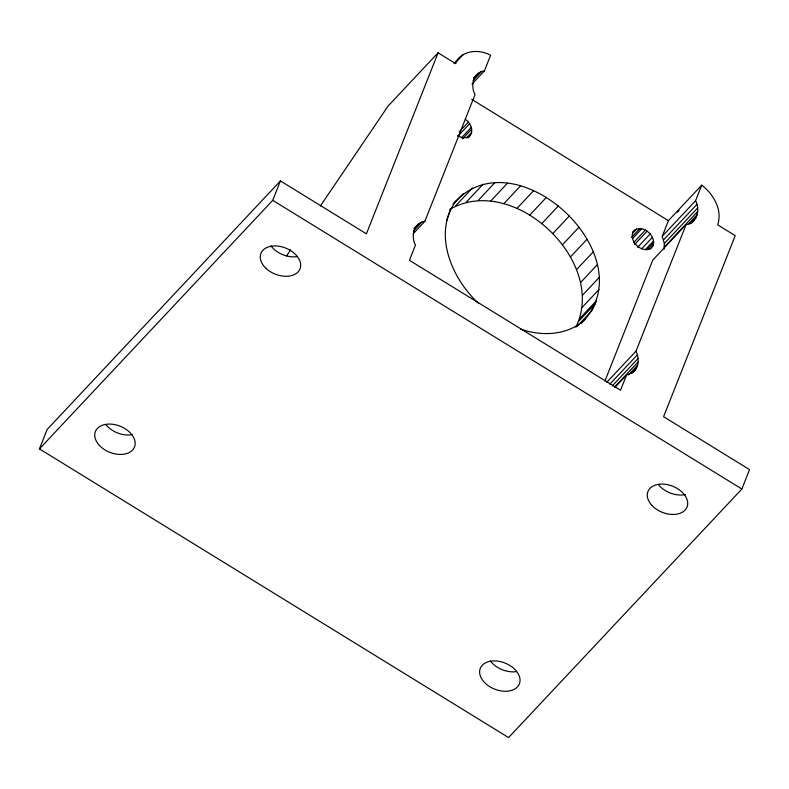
<?xml version="1.0" encoding="UTF-8"?>
<svg xmlns="http://www.w3.org/2000/svg" width="789" height="789" viewBox="0 0 789 789"><rect width="100%" height="100%" fill="white"/><g stroke="black" fill="none" stroke-linecap="round" stroke-linejoin="round"><path stroke-width="1.18" d="M467.907 137.868C474.791 133.016 471.388 123.183 465.303 119.317M575.812 327.277C608.082 261.258 513.274 172.239 449.661 209.489M581.187 323.451C647.808 257.362 514.655 132.572 453.211 203.907M455.707 201.244C432.48 233.741 451.801 278.596 478.193 303.015M633.084 372.388C639.189 367.161 639.297 357.999 635.993 351.194L686.154 224.51C697.229 223.1 700.464 209.41 695.563 200.731L701.727 185.168C713.453 194.055 722.773 209.933 717.665 224.835L735.23 235.655L663.579 416.7L749.55 469.603L741.867 489.022L508.58 737.577L39.45 448.892L47.143 429.482L280.43 180.928L366.402 233.83L438.102 52.804L455.667 63.613C461.042 49.875 479.229 48.908 490.62 55.26L484.456 70.823L471.96 84.137M664.072 249.146L664.328 243.495L662.237 236.246L668.5 220.427M652.976 245.783C656.971 235.536 641.053 222.606 633.113 231.769C628.616 241.513 641.901 253.762 651.142 248.131L652.976 245.783L649.643 249.334M446.544 221.088L450.085 210.476M39.45 448.892L272.738 200.337L280.43 180.928M413.219 233.712L424.886 221.285L475.047 94.601C470.145 85.922 473.38 72.243 484.456 70.823M604.926 380.998L652.819 260.015L686.154 224.51M634.75 370.613L632.472 372.625L626.574 374.972L620.539 390.22L409.432 260.311L415.468 245.063C410.576 236.384 413.811 222.695 424.886 221.285M286.515 255.971L290.658 249.857M320.373 205.998L388.089 106.051L438.102 52.804M454.237 63.219L460.076 57.005M454.198 63.593L457.531 60.043M457.393 60.783L463.222 54.569M473.785 77.845L476.29 75.182M473.568 78.496L478.568 73.17M472.986 80.577L481.32 71.7M459.208 131.871L468.38 122.108M457.955 136.172L469.613 123.745M461.338 137.927L471.339 127.276M462.601 138.825L471.763 129.061M466.693 137.759L471.694 132.434M414.215 228.307L416.72 225.644M413.998 228.958L418.998 223.622M413.416 231.039L421.75 222.163M453.251 204.302L463.242 193.65M455.815 205.653L472.483 187.9M466.486 201.935L483.144 184.182M478.282 200.337L494.94 182.584M490.866 200.909L507.524 183.156M503.865 203.641L520.533 185.888M516.923 208.454L533.591 190.701M529.656 215.21L546.323 197.447M541.708 223.701L558.365 205.949M552.704 233.702L569.372 215.949M562.36 244.906L579.018 227.153M570.378 257.007L587.046 239.254M576.532 269.651L593.2 251.898M580.655 282.472L597.312 264.719M632.719 232.311L635.224 229.648M632.453 233.416L636.615 228.978M631.575 237.41L639.909 228.534M632.541 238.534L641.704 228.771M582.607 295.106L599.275 277.353M633.685 242.539L645.353 230.112M634.593 244.501L647.088 231.177M637.66 247.282L650.156 233.968M582.351 307.187L599.019 289.435M641.565 248.89L652.395 237.351M701.727 185.168L668.401 220.673L471.753 99.355M677.426 212.28L679.092 210.505M579.895 318.371L596.553 300.609L591.957 310.57L576.966 326.547M645.215 249.797L653.548 240.921M578.939 320.985L595.606 303.232M647 249.758L653.667 242.657M662.237 236.246L695.563 200.731M663.588 239.876L696.914 204.371M664.328 243.495L697.654 207.99M664.427 246.977L697.762 211.472M688.057 224.49L697.22 214.726M690.237 223.859L696.066 217.646M691.825 222.814L694.32 220.151M606.83 382.261L635.993 351.194M609.848 384.125L637.344 354.833M612.254 385.969L638.084 358.443M614.858 386.788L638.183 361.934M614.917 387.399L626.574 374.972M628.488 374.943L637.65 365.179M631.496 373.434L636.496 368.108M470.412 135.205C467.187 138.972 461.506 138.075 457.719 135.738M585.359 319.012C568.455 335.493 542.092 336.656 520.799 329.141M272.738 200.337L741.867 489.022M685.661 494.506A21.037 14.054 21.6 0 1 658.322 484.495M516.489 671.617A21.037 14.054 21.6 0 1 490.354 660.906M297.128 256.622A21.037 14.054 21.6 0 1 270.992 245.921M132.128 434.69A21.037 14.054 21.6 0 1 105.795 424.482M652.01 505.512A21.037 14.054 21.6 0 0 686.519 508.136A21.037 14.054 21.6 0 0 663.934 484.16A21.037 14.054 21.6 0 0 652.01 505.512M485.511 683.481A21.037 14.054 21.6 0 0 519.369 683.885A21.037 14.054 21.6 0 0 494.595 660.906A21.037 14.054 21.6 0 0 485.511 683.481M266.149 268.497A21.037 14.054 21.6 0 0 300.007 268.901A21.037 14.054 21.6 0 0 275.233 245.921A21.037 14.054 21.6 0 0 266.149 268.497M99.483 445.499A21.037 14.054 21.6 0 0 133.982 448.122A21.037 14.054 21.6 0 0 111.397 424.147A21.037 14.054 21.6 0 0 99.483 445.499"/></g></svg>
